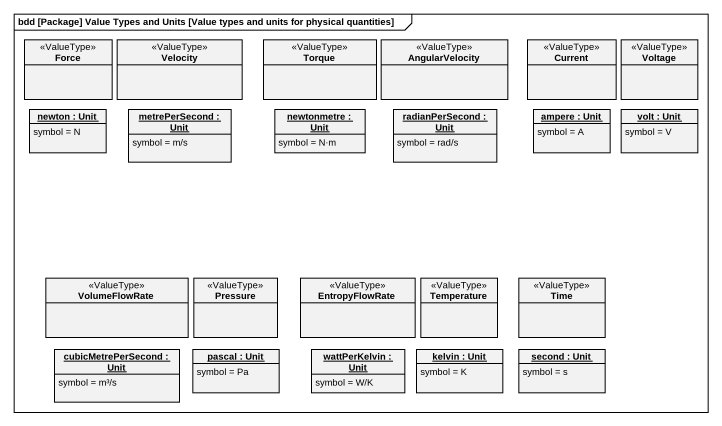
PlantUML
@startuml
mainframe bdd [Package] Value Types and Units [Value types and units for physical quantities]
hide circle
hide empty members
class Force <<ValueType>>
class Velocity <<ValueType>>
class Torque <<ValueType>>
class AngularVelocity <<ValueType>>
class Current <<ValueType>>
class Voltage <<ValueType>>
object "newton : Unit" as newton {
  symbol = N
}
object "metrePerSecond : Unit" as metrePerSecond {
  symbol = m/s
}
object "newtonmetre : Unit" as newtonmetre {
  symbol = N·m
}
object "radianPerSecond : Unit" as radianPerSecond {
  symbol = rad/s
}
object "ampere : Unit" as ampere {
  symbol = A
}
object "volt : Unit" as volt {
  symbol = V
}
class VolumeFlowRate <<ValueType>>
class Pressure <<ValueType>>
class EntropyFlowRate <<ValueType>>
class Temperature <<ValueType>>
class Time <<ValueType>>
object "cubicMetrePerSecond : Unit" as cubicMetrePerSecond {
  symbol = m³/s
}
object "pascal : Unit" as pascal {
  symbol = Pa
}
object "wattPerKelvin : Unit" as wattPerKelvin {
  symbol = W/K
}
object "kelvin : Unit" as kelvin {
  symbol = K
}
object "second : Unit" as second {
  symbol = s
}
@enduml
